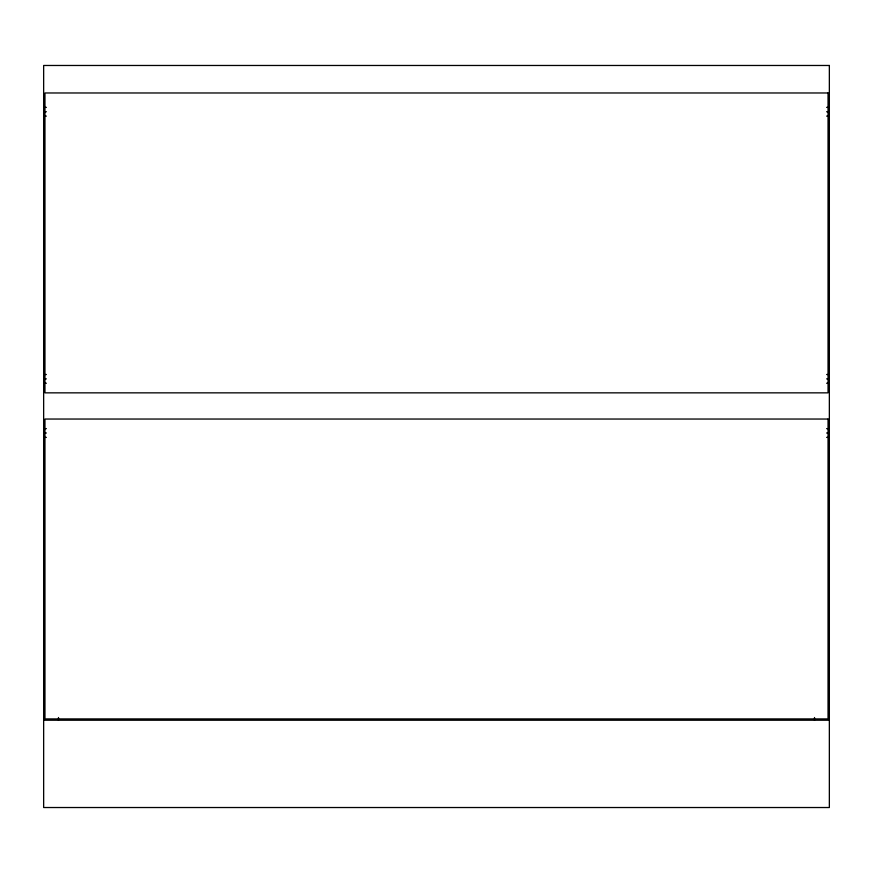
<?xml version="1.0" encoding="UTF-8"?>
<svg xmlns="http://www.w3.org/2000/svg" width="873" height="873" viewBox="0 0 873 873"><rect width="100%" height="100%" fill="white"/><g stroke="black" fill="none" stroke-linecap="round" stroke-linejoin="round"><path stroke-width="1.31" d="M43.65 107.379L46.378 107.379M826.622 107.379L829.35 107.379M43.65 111.744L46.378 111.744M826.622 111.744L829.35 111.744M43.65 116.109L46.378 116.109M826.622 116.109L829.35 116.109M43.65 374.517L46.378 374.517M826.622 374.517L829.35 374.517M43.65 378.882L46.378 378.882M826.622 378.882L829.35 378.882M43.65 383.247L46.378 383.247M826.622 383.247L829.35 383.247M43.65 428.643L46.378 428.643M826.622 428.643L829.35 428.643M43.65 433.008L46.378 433.008M826.622 433.008L829.35 433.008M43.65 437.373L46.378 437.373M826.622 437.373L829.35 437.373M43.65 720.225L829.35 720.225M814.509 717.508L814.509 720.225M58.491 717.508L58.491 720.225M829.35 65.475L43.65 65.475L43.65 807.525L829.35 807.525L829.35 65.475M828.04 92.975L44.96 92.975L44.96 392.85L828.04 392.85L828.04 92.975M828.04 419.04L44.96 419.04L44.96 718.915L828.04 718.915L828.04 419.04"/></g></svg>
